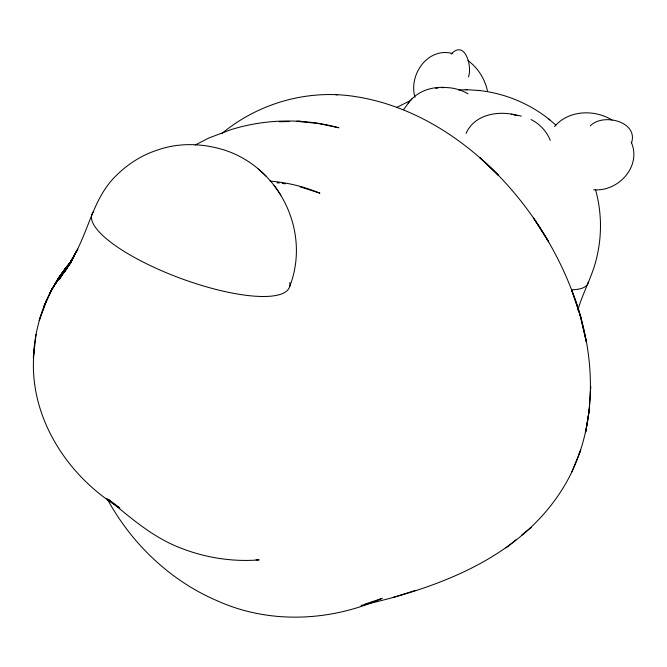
<?xml version="1.0" encoding="UTF-8"?>
<svg xmlns="http://www.w3.org/2000/svg" width="667" height="667" viewBox="0 0 667 667"><rect width="100%" height="100%" fill="white"/><g stroke="black" fill="none" stroke-linecap="round" stroke-linejoin="round"><path stroke-width="1" d="M361.047 605.436C435.376 588.653 515.616 559.763 559.688 493.297C599.416 433.783 597.449 355.269 571.819 290.579L580.699 317.133L586.435 342.329L580.24 315.508L580.699 317.133C570.644 281.766 554.444 248.357 533.55 218.134L548.708 241.863C530.315 210.313 507.112 181.624 479.665 157.495L498.274 175.196C460.563 136.535 412.389 106.295 358.579 97.09L357.17 96.89C309.446 88.611 259.155 102.618 221.953 133.425M590.47 390.028L590.704 386.627L589.086 411.822M34.367 348.883C26.588 413.415 65.75 475.271 119.793 507.996L108.404 499.408C130.624 517.934 152.835 537.277 180.198 547.857C205.161 557.712 232.366 562.056 259.138 559.88L256.086 559.863M36.018 334.484L33.35 357.921C34.851 322.953 47.599 288.344 70.794 261.948M468.434 76.93C472.503 66.55 464.899 39.17 451.209 54.11M289.645 286.627C310.872 232.258 280.123 168.684 225.321 150.342C203.477 143.338 179.381 142.271 157.587 150.042C140.995 155.261 126.171 165.174 114.157 177.647C93.563 199.15 88.744 229.54 74.562 254.811L76.063 251.926L70.519 262.123L77.822 249.141L65.074 271.652M577.839 310.155C583.1 291.704 593.171 274.937 597.065 256.053C602.093 234.225 601.534 211.247 595.539 189.67M578.831 454.719L580.665 450.2L571.752 472.103M631.566 142.838C638.452 121.361 602.751 112.781 590.245 125.888M466.083 133.433C474.087 114.849 497.24 110.48 515.124 114.891M72.386 258.829L67.034 267.842L74.504 255.653L59.405 279.29L71.711 260.597L52.251 288.536L43.839 306.628L52.251 288.536L62.523 272.578L70.127 262.873C61.823 271.986 55.653 282.816 49.717 293.538L59.155 277.088L70.177 263.365M403.593 109.68L409.538 101.484M69.56 264.34L59.997 277.022L71.344 262.031M70.127 262.873L59.155 277.088L56.67 281.199L66.908 266.45L70.944 262.056M72.445 259.905L64.516 269.718L70.869 262.056M68.918 264.966L62.523 272.578L55.728 283.066L66.633 267.575L70.585 263.148M554.569 126.538C568.492 110.03 594.439 109.163 612.056 120.043M410.897 100.033C419.084 90.812 431.874 86.852 443.947 87.36M408.162 103.026L411.914 98.883M506.02 547.924L516.041 539.795M521.636 535.192L531.165 527.48M396.64 107.479L410.33 100.584M195.156 145.064L208.596 138.111L230.807 129.706C265.358 118.893 302.743 118.167 337.719 127.464L338.961 127.839M364.891 604.144L382.174 598.341C330.524 621.502 269.435 624.362 217.325 600.825C170.068 580.724 131.166 543.288 106.903 498.282M392.896 597.574L415.666 590.337M458.471 89.937L467.359 89.745M279.24 121.727L289.445 121.544M296.598 121.411L300.684 121.336L296.915 121.352L318.234 123.437L337.977 127.63M593.647 189.736C618.301 192.013 641.896 166.308 631.232 142.154M478.231 90.42C504.294 93.046 529.573 103.452 549.925 119.952M465.366 89.628L479.715 90.512M335.876 94.706L337.477 94.864M270.035 181.116C287.185 182.475 304.035 186.535 319.902 193.197L300.117 186.835M277.097 182.808L279.131 183.058M282.191 183.433L285.251 183.809M452.568 53.535C427.755 46.865 408.371 74.771 414.982 97.315M511.289 114.157L517.792 115.441M467.984 60.589C478.081 67.917 485.017 79.231 487.569 91.396M548.791 118.951L555.869 125.171M266.558 176.555L258.437 169.026M280.899 195.022L274.154 185.276M531.065 119.543A47.974 43.563 -40.1 0 1 550.283 140.404M514.982 115.141A47.974 43.563 -40.1 0 1 521.352 116.091M435.751 88.411A47.107 44.681 -35 0 1 438.202 88.002M441.487 87.652A47.107 44.681 -35 0 1 468.034 93.847M289.795 282.508A105.261 29.39 20.3 0 1 183.058 279.248A105.261 29.39 20.3 0 1 93.663 211.447M588.286 282.208A136.81 28.756 22.6 0 1 571.577 289.837M589.62 407.854L585.726 431.924L589.62 407.854M46.382 300.717L39.22 320.335L46.382 300.717"/></g></svg>
